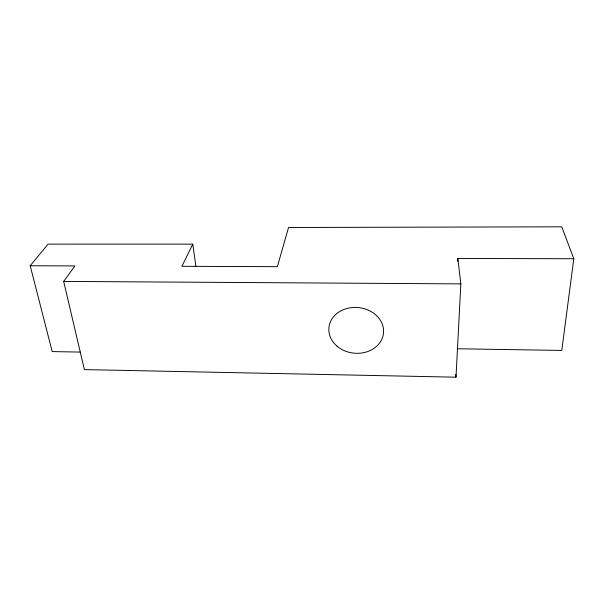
<?xml version="1.0" encoding="UTF-8"?>
<svg xmlns="http://www.w3.org/2000/svg" width="604" height="604" viewBox="0 0 604 604"><rect width="100%" height="100%" fill="white"/><g stroke="black" fill="none" stroke-linecap="round" stroke-linejoin="round"><path stroke-width="0.91" d="M457.704 261.29L457.847 258.467L573.8 258.738L561.78 350.441L457.213 348.757M80.279 352.087L52.193 351.588L30.2 265.752L74.934 265.919L63.662 281.411L84.386 369.595L456.005 377.183L460.829 283.88L457.847 258.467M30.2 265.752L48.086 244.114L192.797 244.137L181.895 266.311L277.349 266.666L288.546 227.489L561.765 226.817L573.8 258.738M63.662 281.411L460.829 283.88M192.797 244.137L195.862 266.334M455.756 374.427L456.005 377.183M336.911 346.039A27.429 22.899 5.9 0 0 382.687 337.055A27.429 22.899 5.9 0 0 349.044 308.002A27.429 22.899 5.9 0 0 336.911 346.039"/></g></svg>
